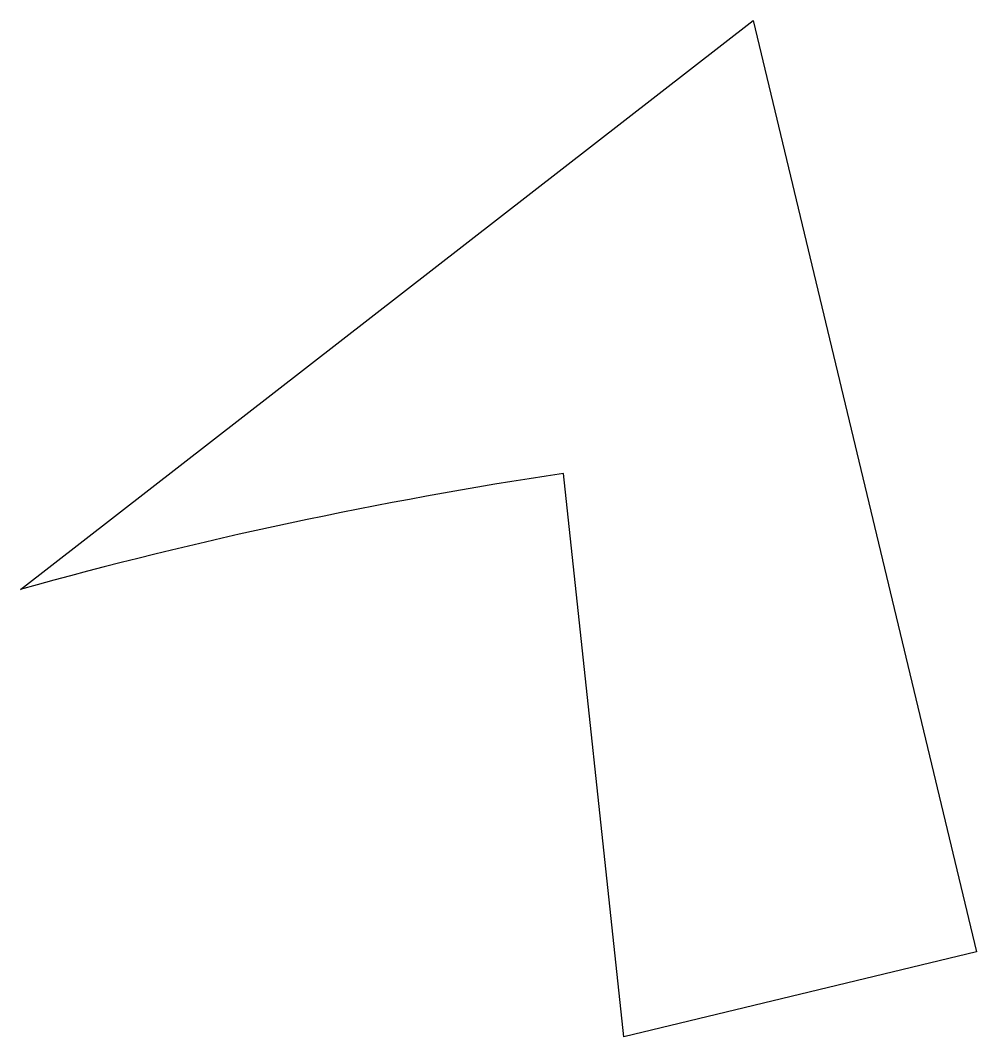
# Model space of a CAD drawing. Header units: millimetres. Extents: x 2.9 to 24.6, y 8.5 to 31.5.
import ezdxf

# ---------------------------------------------------------------- set-up
doc = ezdxf.new("R2010")
doc.units = ezdxf.units.MM
doc.layers.add('Corte exterior', color=1, linetype='Continuous', true_color=0xff0000)
doc.layers.add('grabado linea medio', color=3, linetype='Continuous', true_color=0x00ff00)

msp = doc.modelspace()

# ---------------------------------------------------------------- linework, layer by layer
at = {"layer": 'Corte exterior'}
for p, q in [((16.586, 8.48), (15.224, 21.226)), ((24.573, 10.398), (16.586, 8.48))]:
    msp.add_line(p, q, dxfattribs=at)
msp.add_arc((30.707, -81.404), 103.792, 98.57917, 105.52072, dxfattribs=at)
at = {"layer": 'grabado linea medio'}
msp.add_lwpolyline([(2.934, 18.603), (19.513, 31.48), (24.573, 10.398)], dxfattribs=at)

doc.saveas('drawing.dxf')
